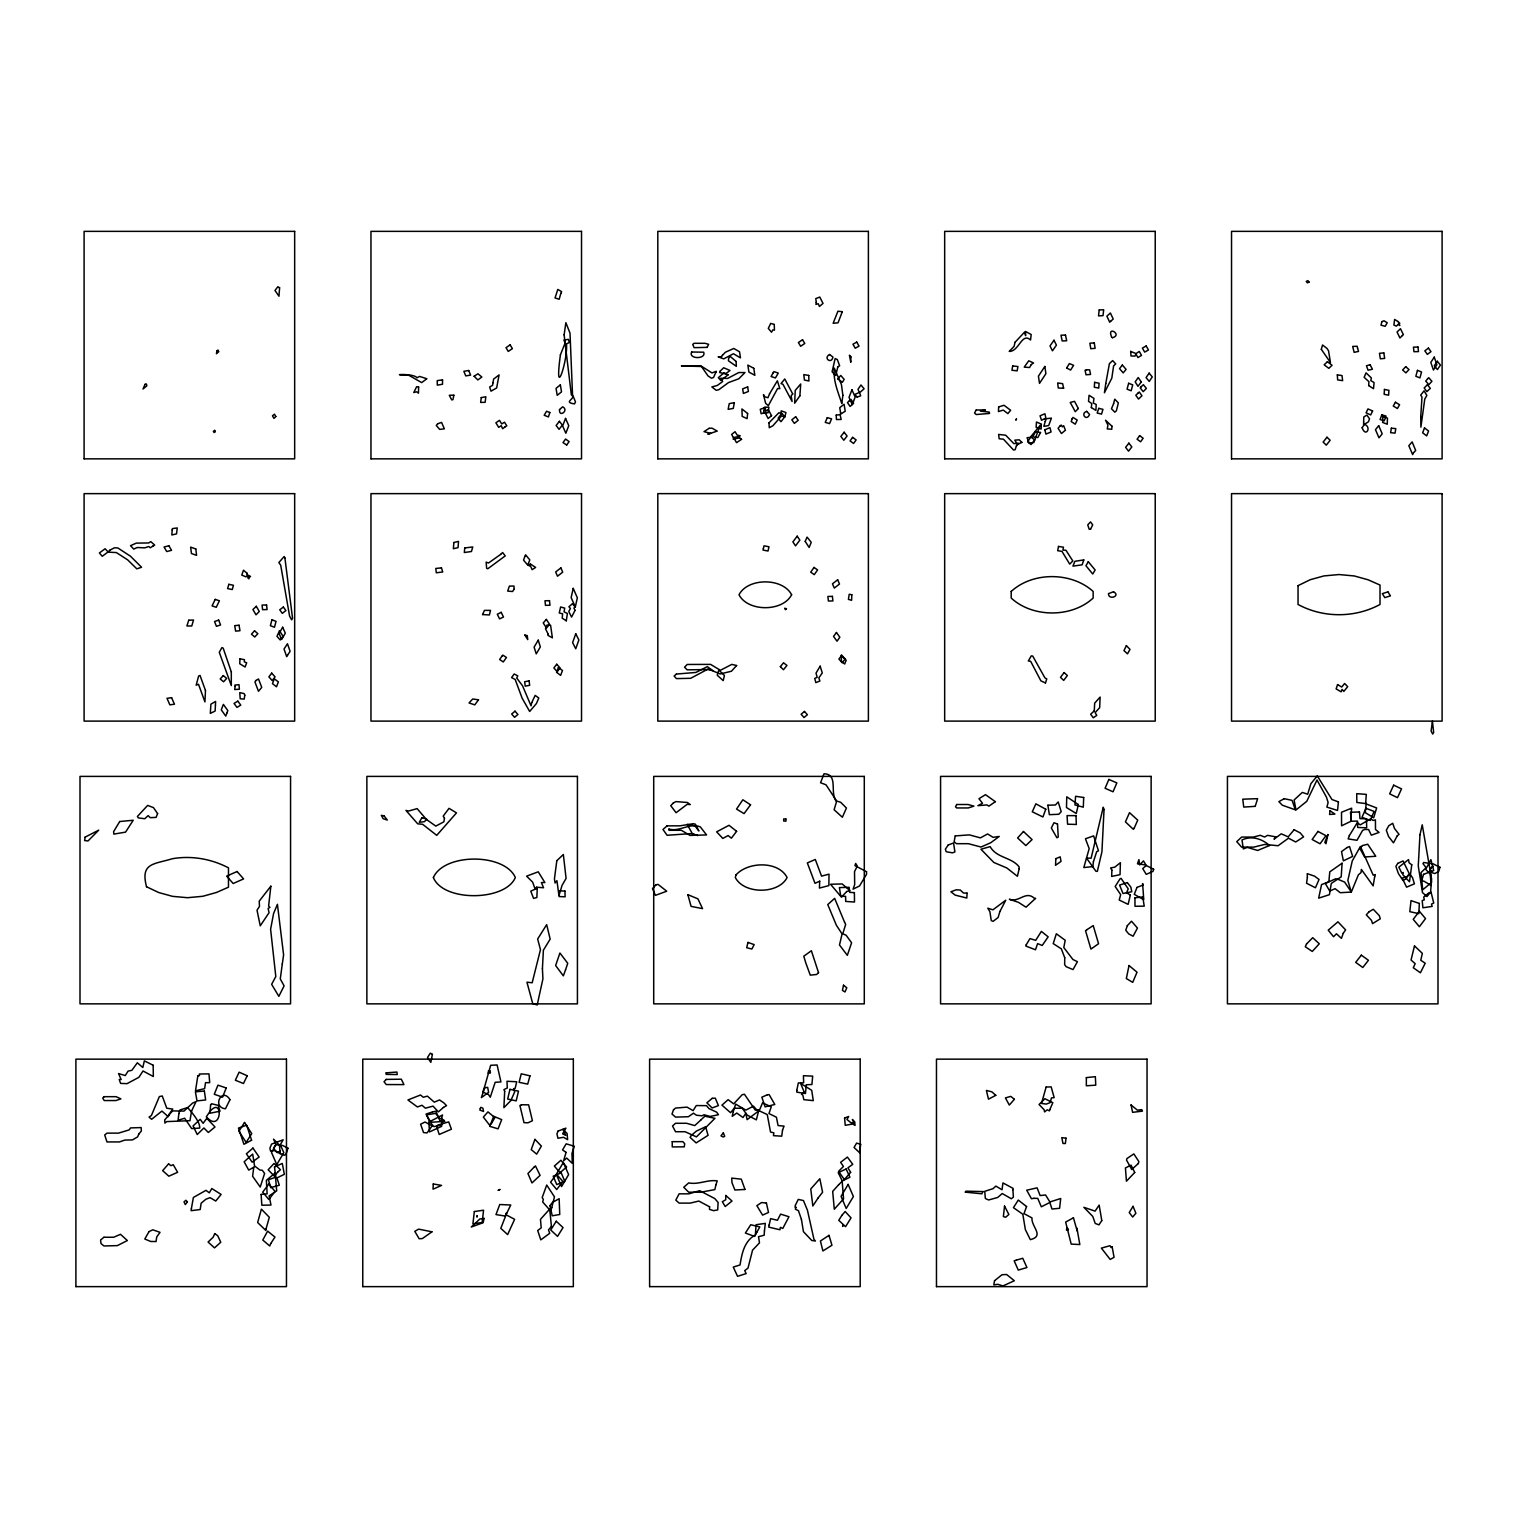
<?xml version="1.0" encoding="UTF-8"?>
<svg xmlns="http://www.w3.org/2000/svg" width="1518" height="1518" viewBox="0 0 1518 1518"><rect width="100%" height="100%" fill="white"/><g stroke="black" fill="none" stroke-linecap="round" stroke-linejoin="round"><path stroke-width="1.5" d="M1368.686 385.553L1368.932 381.663L1364.132 377.318L1366.067 372.859L1371.399 378.02L1370.792 380.62L1374.056 382.574L1373.524 388.703L1368.705 385.591M837.86 378.893L840.744 375.458L844.179 379.367L842.357 382.308L837.841 378.912M1112.523 337.679C1123.073 334.909 1106.261 324.681 1111.745 337.357L1112.542 337.66M998.692 406.9L1004.024 405.268L1010.627 410.277L1007.857 413.598L1003.246 410.088L998.446 411.568L998.654 406.919M294.663 231.362L84.097 231.362L84.097 458.834M581.527 231.362L370.961 231.362L370.961 458.834M868.391 231.362L657.806 231.362L657.806 458.834M1155.236 231.362L944.67 231.362L944.67 458.834M1442.1 231.362L1231.534 231.362L1231.534 458.834M84.097 458.853L294.663 458.853L294.663 231.381M370.961 458.853L581.527 458.853L581.527 231.381M657.806 458.853L868.391 458.853L868.391 231.381M944.67 458.853L1155.236 458.853L1155.236 231.381M1231.534 458.853L1442.1 458.853L1442.1 231.381M286.466 1059.147L75.9 1059.147L75.9 1286.619M573.33 1059.147L362.764 1059.147L362.764 1286.619M860.194 1059.147L649.609 1059.147L649.609 1286.619M1147.039 1059.147L936.473 1059.147L936.473 1286.619M75.9 1286.638L286.466 1286.638L286.466 1059.166M362.764 1286.638L573.33 1286.638L573.33 1059.166M649.609 1286.638L860.194 1286.638L860.194 1059.166M936.473 1286.638L1147.039 1286.638L1147.039 1059.166M146.525 886.759L158.745 892.546L172.483 896.341L187.511 897.707L202.805 896.284L216.543 892.451L228.478 887.176L228.478 867.841C211.344 858.884 191.591 855.412 172.502 858.695C153.622 864.444 140.263 862.774 146.525 886.759M433.389 877.518C443.18 902.09 505.323 901.35 515.342 877.518C504.507 852.945 444.205 852.926 433.389 877.518M799.872 395.837L794.673 403.2L795.242 390.392L800.707 383.978L799.872 395.837M854.387 892.622L854.501 902.034L845.697 901.426L845.602 896.341L840.801 896.322L839.378 887.594L849.131 887.309L849.701 892.375L854.387 892.622M1011.197 591.451L1011.197 598.035C1032.563 617.902 1071.765 617.921 1093.15 598.054L1093.15 591.451C1071.461 571.793 1032.79 571.565 1011.197 591.451M1298.042 585.644L1298.042 604.468C1323.26 618.111 1354.796 618.111 1380.014 604.468L1380.014 585.056L1368.06 579.781L1354.322 575.967L1339.028 574.544L1324.019 575.91L1310.281 579.686L1298.042 585.644M796.798 1090.379L796.798 1092.144L805.489 1093.51L806.267 1084.763L811.921 1084.497L812.68 1076.129L803.42 1075.712L803.648 1082.827L798.335 1082.922L796.798 1090.379M1086.357 1077.609L1086.338 1085.787L1095.749 1085.161L1095.37 1076.679L1086.357 1077.609M1365.726 802.472L1365.726 803.572L1356.826 802.472L1356.731 793.667L1366.276 794.388L1365.726 802.472M1015.03 342.29L1014.081 346.37L1009.223 351.417C1018.939 351.759 1021.899 331.873 1030.551 340.013L1031.177 334.529L1025.504 331.455L1025.618 335.649L1024.669 332.006L1015.03 342.29M1342.083 863.23L1341.21 876.835L1331.305 883.419L1329.426 894.69L1318.649 898.144L1321.552 884.596L1328.838 881.806L1329.787 871.863L1342.083 863.23M1363.657 422.004L1363.619 424.888L1368.477 421.757L1369.521 418.778L1366.902 415.097L1363.771 417.014L1363.657 422.004M1041.158 426.425L1041.12 429.025L1036.13 427.298L1036.471 422.023L1041.367 424.091L1041.158 426.425M1064.744 957.782L1064.649 964.67L1066.11 966.662L1073.017 969.585L1077.419 961.672L1072.941 959.528L1063.795 947.536L1065.2 940.268L1056.338 933.779L1053.226 943.608L1061.348 948.864L1064.744 957.782M866.55 871.711L866.512 874.349L859.53 885.962L853.059 889.15L854.672 884.633L854.52 871.636L857.29 866.095L855.697 863.438L854.938 865.639L866.55 871.711M1420.734 416.634L1420.886 427.165L1424.776 399.044L1426.863 395.42L1424.055 390.866L1420.734 395.078L1421.986 397.185L1420.734 416.634M808.771 375.439L808.904 380.98L804.426 380.05L803.8 374.604L808.771 375.439M1134.971 897.783L1134.971 906.284L1144.23 906.151L1142.75 896.948L1134.971 897.783M691.639 352.005C688.071 359.387 706.61 359.387 703.669 352.195L691.639 352.005M231.305 671.905L231.305 685.567L219.275 652.323L221.913 647.579L223.184 648.148L231.305 671.905M850.896 356.882L850.782 362.271L849.416 355.193L850.896 356.882M1047.875 805.223L1049.355 814.673L1058.805 814.274L1061.215 811.656L1058.198 801.94L1055.408 804.995L1047.875 805.223M1338.421 801.884L1337.529 810.441L1326.884 807.121L1328.117 802.491L1326.466 797.178L1316.998 780.024L1306.751 801.333L1295.974 809.986L1294.114 799.967L1302.311 792.415L1307.681 794.237L1310.869 783.705L1317.263 775.888L1331.969 799.531L1338.421 801.884M215.442 705.13L215.139 711.05L210.319 713.384L210.888 704.181L215.613 701.43L215.442 705.13M560.408 354.851C553.766 403.94 568.282 359.387 566.423 343.827L569.269 342.594L568.434 339.387L563.899 339.994L565.076 343.125L560.408 354.851M1397.319 835.697L1393.467 842.832L1388.534 836.475L1386.313 830.175L1388.818 825.716L1392.727 823.287L1394.53 828.524L1399.065 834.369L1397.319 835.697M725.851 1195.482L725.718 1199.77L722.34 1201.725L725.206 1206.525L732.018 1201.023L725.851 1195.482M774.256 324.454L774.446 330.165L772.852 329.88L771.505 332.214L768.298 328.4L770.689 323.41L774.256 324.454M524.867 635.074L527.752 639.628L527.258 635.625L524.867 635.074M801.428 1219.428L803.439 1231.667L811.769 1240.472L815.394 1241.022L813.952 1239.276L807.424 1210.188L803.458 1200.567L798.259 1199.391L795.166 1205.671L795.185 1207.55L796.21 1207.246L795.356 1209.201L798.468 1210.7L801.428 1219.428M836.209 415.097L836.437 419.537L841.181 419.461L840.08 414.718L836.209 415.097M1091.328 407.583L1095.901 410.391L1096.205 404.509L1093.34 403.01L1093.928 398.399L1089.07 395.268L1088.52 401.283L1091.765 403.598L1091.328 407.583M1382.86 416.349L1382.651 422.421L1387.243 424.224L1387.452 418.133L1382.86 416.349M172.198 529.896L171.857 534.962L176.543 533.862L177.227 527.941L172.445 528.606L172.198 529.896M1004.536 1206.07L1008.863 1214.476L1005.637 1217.284L1003.379 1216.563L1004.536 1206.07M1111.878 870.137L1111.669 876.436L1120.037 874.672L1120.398 862.679L1114.762 867.176L1110.645 867.916L1111.878 870.137M819.701 881.199L819.435 888.087L828.866 885.601L829.018 874.159L821.561 876.133L815.299 859.473L807.348 862.926L814.995 883.324L819.701 881.199M1033.967 1198.328L1037.743 1198.366L1041.329 1206.81L1049.83 1202.465L1052.012 1209.03L1059.602 1208.271L1060.721 1198.499L1049.906 1201.971L1045.56 1194.989L1040.115 1195.558L1037.098 1187.854L1026.699 1190.207L1031.443 1198.727L1033.967 1198.328M433.256 1183.983L433.047 1189.182L441.586 1185.387L433.256 1183.983M482.572 614.562L489.384 614.961L490.523 610.388L484.432 610.388L482.572 614.562M566.29 620.824L562.191 618.168L562.609 613.784L559.269 612.987L560.616 606.991L564.715 608.13L564.051 611.83L567.409 613.5L566.29 620.824M709.589 1206.791L709.494 1209.391L713.574 1210.662L717.71 1209.941L718.109 1202.446L714.769 1198.556L699.684 1190.681L688.906 1193.831L679.115 1193.831L675.814 1200.131L679.115 1203.11L690.235 1203.11L698.83 1201.061L709.589 1206.791M851.826 594.733L851.598 600.312L848.41 599.363L849.226 594.278L851.826 594.733M1083.7 797.5L1083.302 807.178L1074.953 804.938L1075.598 796.286L1083.7 797.5M1111.916 426.16L1111.802 429.252L1107.267 428.93L1107.931 425.059L1105.521 420.22L1111.916 426.16M261.096 1194.419L261.855 1205.216L270.982 1205.064L269.122 1195.861L276.693 1190.871L275.175 1172.997L266.371 1180.321L267.13 1193.888L261.096 1194.419M537.258 888.22L536.86 897.536L533.558 898.371L530.788 891.161L537.258 888.22M549.952 1205.69L552.248 1215.785L559.744 1214.495L559.155 1198.708L552.438 1202.446L549.952 1205.69M1094.269 710.879L1090.645 714.257L1093.283 717.767L1096.755 715.414L1095.142 712.606L1099.658 707.692L1100.133 697.066L1094.668 703.138L1094.269 710.879M1130.36 895.032L1128.121 904.349L1119.221 900.041L1120.682 894.652L1115.18 886.474L1119.999 878.865L1121.081 878.353L1128.235 888.865L1126.527 892.793L1130.36 895.032M1419.33 903.438L1418.837 913.627L1409.805 911.673L1411.019 900.61L1419.33 903.438M768.981 422.82L769.265 427.734L772.947 425.704L781.542 415.913L784.787 417.071L785.944 412.517L781.201 410.847L780.897 413.579L778.981 412.668L768.981 422.82M1104.041 809.53L1101.935 851.769L1097.343 871.37L1095.958 871.294L1086.527 858.125L1091.119 858.182L1103.244 807.234L1104.041 809.53M239.996 658.85L239.73 663.764L245.1 667.009L246.675 662.797L244.322 661.848L244.417 659.666L239.996 658.85M504.678 1091.347L503.9 1107.666L510.769 1100.664L514.678 1091.916L513.539 1088.691L515.19 1088.254L516.708 1081.765L506.974 1081.271L507.297 1087.97L503.919 1089.639L504.678 1091.347M205.48 690.519L204.93 701.904L198.516 684.295L196.164 685.187L198.63 676.06L200.034 675.453L205.48 690.519M844.558 922.185L845.659 924.462L842.794 933.741L846.19 935.316L851.598 942.792L847.329 955.334L839.492 944.993L842.092 933.931L836.38 925.278L827.765 904.576L834.653 898.352L844.558 922.185M1055.864 858.657L1055.522 865.317L1061.025 861.408L1060.19 856.854L1055.864 858.657M1012.904 1189.676L1013.398 1197.076L1011.33 1198.765L1002.222 1193.527L997.724 1197.455L988.616 1199.979L985.334 1198.499L984.746 1191.307L993.019 1188.67L995.865 1186.089L1002.032 1189.77L1002.943 1182.92L1013.094 1188.385L1012.904 1189.676M1419.956 834.786L1418.267 865.962L1422.48 892.584L1426.92 896.55L1430.582 892.223L1431.607 879.036L1422.233 824.824L1419.956 834.786M967.08 893.134L966.795 898.03L955.164 895.127L950.894 891.768L956.264 889.795L960.287 890.041L963.437 893.001L967.08 893.134M1411.759 864.805L1409.501 881.768L1402.803 874.691L1403.163 872.489L1401.873 873.229L1398.837 867.139L1408.552 859.586L1409.046 862.736L1411.759 864.805M764.446 1230.946L764.199 1235.216L758.507 1236.715L759.493 1242.844L752.567 1250.13L748.013 1268.08L744.731 1270.623L746.135 1273.602L737.558 1276.334L733.27 1267.075L740.044 1264.949C741.885 1253.47 744.332 1240.946 755.376 1234.95L756.097 1224.722L765.319 1223.375L764.446 1230.946M840.574 412.668L840.479 414.262L845.222 411.207L844.065 404.243L839.739 407.697L840.574 412.668M841.351 656.345L841.446 661.431L844.691 664.011L846.19 660.254L841.238 655.245L841.351 656.345M1094.611 382.346L1094.307 387.223L1098.766 388.077L1099.07 383.2L1094.611 382.346M1113.605 403.693L1111.461 408.759L1114.819 412.175L1116.375 410.809L1118.368 402.934L1114.743 399.177L1113.605 403.693M1384.454 389.443L1384.15 394.319L1388.609 395.192L1388.913 390.316L1384.454 389.443M747.634 413.503L747.103 418.645L742.188 416.368L741.923 408.968L747.634 413.503M734.332 402.706L733.251 408.418L728.147 409.348L729.228 403.636L734.332 402.706M1357.566 348.191L1358.553 351.417L1354.132 352.347L1352.69 346.446L1357.168 346.256L1357.566 348.191M279.597 287.794L278.97 296.219L274.967 290.45L277.87 286.75L279.597 287.794M672.246 1141.669L672.246 1146.925L684.239 1146.849L684.732 1143.756L682.834 1141.65L672.246 1141.669M453.863 542.514L453.37 548.738L458.038 547.637L458.531 541.395L453.863 542.514M736.078 361.455L736.344 366.312L728.412 360.772L728.64 358.362L730.158 356.369L736.078 361.455M1365.593 808.904L1365.289 812.661L1373.695 817.747L1376.636 807.956L1366.181 803.952L1365.593 808.904M210.641 1104.743L209.92 1113.244L220.015 1111.195L218.137 1105.351L211.628 1103.757L210.641 1104.743M564.127 334.852L571.337 394.851C577.182 398.608 561.964 402.156 574.525 403.883L575.493 401.909L572.533 394.737L570.009 333.182L565.872 322.67L564.127 334.852M284.91 557.96L292.557 618.319L291.665 619.856L289.596 616.118L280.716 565.227L278.857 562.571L284.151 556.499L284.91 557.96M282.291 964.044L280.28 978.92L284.094 985.884L278.838 996.358L271.646 984.328L275.802 976.529L270.602 929.244L273.582 913.513L277.414 904.292L283.6 954.879L282.291 964.044M1093.396 861.769L1092.903 866.588L1083.814 867.556L1089.184 848.619L1085.446 838.79L1093.624 835.887L1098.482 850.801L1096.679 851.712L1093.396 861.769M1031.519 435.818L1027.629 441.89L1031.045 444.565L1034.669 439.954L1031.253 437.279L1027.041 437.696L1029.166 442.952L1033.777 442.592L1040.134 425.344L1031.519 435.818M178.858 1113.586L178.118 1120.246L184.665 1118.235L191.666 1128.595L199.731 1128.083C200.129 1121.84 192.198 1112.903 187.625 1107.571L179.959 1109.981L178.858 1113.586M1327.908 834.577L1325.992 843.704L1324.816 842.433L1327.908 834.577M270.849 886.208L268.61 906.056L269.938 907.347L268.136 908.428L269.047 912.697L260.261 925.828L257.016 910.212L259.483 906.379L259.217 901.161L270.849 886.208M191.382 1208.651L191.135 1210.681L200.186 1209.542L201.135 1203.224L205.822 1199.277L210.053 1197.645L215.746 1201.042L221.116 1194.419L211.818 1188.537L209.294 1192.806L205.993 1190.34L193.393 1197.455L191.382 1208.651M474.337 1211.554L472.914 1223.85L482.136 1222.502L483.559 1210.207L474.337 1211.554M542.419 968.693L542.913 978.92L537.201 1004.954L532.723 1003.569L526.936 982.184L532.173 982.772L540.465 949.68L537.657 939.016L546.67 924.633L550.161 939.111L543.387 950.23L542.419 968.693M1099.203 309.976L1098.52 315.877L1102.998 315.649L1103.681 309.748L1099.203 309.976M197.833 1075.826L195.499 1090.835L204.626 1088.653L205.518 1082.676L209.712 1082.657L208.972 1073.871L199.332 1074.023L199.503 1075.56L197.833 1075.826M1057.515 824.027L1058.236 837.006L1056.889 837.765L1051.329 827.993L1053.985 822.737L1057.515 824.027M1351.513 809.189L1350.754 821.352L1341.57 825.811L1341.514 812.263L1351.665 808.164L1351.513 809.189M1035.504 898.409L1026.035 907.195L1018.407 902.318L1009.356 899.263C1019.242 903.02 1025.732 889.909 1034.707 898.599L1035.504 898.409M481.263 397.602L480.656 402.441L485.134 402.327L485.855 396.767L481.263 397.602M763.82 410.904L763.592 412.744L768.051 412.782L768.886 407.203L764.427 407.203L763.82 410.904M1105.768 383.58L1104.421 392.764L1111.821 378.134L1113.586 365.933L1115.692 363.922L1112.694 360.601L1109.411 363.618L1105.768 383.58M1321.324 349.349L1330.451 362.517L1328.535 350.772L1326.96 348.4L1322.557 345.003L1321.324 349.349M556.821 860.687L554.431 878.884L555.095 883.002L556.916 880.687L558.966 895.62L562.039 885.411L566.081 878.41L563.349 854.501L556.821 860.687M782.529 1130.075L781.732 1136.185L773.44 1135.654L773.857 1132.845L770.537 1132.049L767.254 1114.573L759.209 1110.796L762.548 1102.865L771.258 1106.812L768.962 1113.548L776.419 1117.229L778.07 1125.559L784.047 1126.109L782.529 1130.075M1066.053 1138.177L1065.351 1143.528L1062.98 1143.471L1061.784 1137.646L1066.053 1138.177M842.888 395.344L841.788 403.579C838.069 391.853 833.04 381.075 834.255 368.115L841.408 384.471L842.888 395.344M492.933 382.84L492.61 385.306L489.669 386.976L490.997 391.17L496.652 387.944L499.08 374.927L493.654 379.026L492.933 382.84M1432.423 721.259L1431.113 731.05L1432.707 734.086L1433.675 732.435L1432.423 721.259M266.048 1228.954L265.84 1230.472L257.643 1222.521L261.381 1209.144L269.312 1217.265L266.048 1228.954M1307.396 877.119L1306.562 883.229L1315.442 887.764L1319.047 879.491L1314.569 876.152L1307.207 873.647L1307.396 877.119M1330.072 810.783L1329.559 814.483L1334.91 814.065L1330.072 810.783M149.03 1231.61L144.798 1239.011L150.643 1241.458L156.05 1241.553L156.733 1236.942L160.016 1232.331L152.787 1229.808L149.03 1231.61M279.502 630.767L276.959 636.289L280.223 639.97L283.126 636.459L279.502 630.767M418.626 386.995L418.456 393.162L416.615 391.777L413.788 392.536L416.615 386.748L418.626 386.995M85.141 837.12L84.629 840.555L88.006 840.972L98.727 830.156L85.141 837.12M687.844 894.652L691.088 906.379L702.549 908.618L697.919 898.846L687.844 894.652M244.796 695.168L244.208 699.096L240.186 698.773L239.768 692.644L244.113 693.593L244.796 695.168M1255.215 806.343L1243.754 807.083L1242.749 799.189L1257.625 798.658L1255.215 806.343M235.195 686.269L234.683 689.551L239.389 689.21L238.99 684.656L234.929 685.073L235.195 686.269M1078.368 804.559L1076.262 813.496L1066.49 807.538L1066.756 796.817L1078.368 804.559M489.764 1126.337L498.075 1128.842L501.699 1119.62L493.692 1116.299L489.764 1126.337M444.47 818.126L443.882 821.807L435.799 826.096L426.406 819.454L417.127 808.62L408.551 811.048L405.951 810.403L417.716 823.838L422.592 824.274L436.729 835.355L456.482 812.889L449.024 808.335L443.199 816.153L444.47 818.126M441.643 1117.95L441.643 1126.356L429.518 1131.897L428.816 1122.087L442.554 1114.99L441.643 1117.95M816.267 302.405L815.944 304.416L818.24 303.733L819.435 306.446L823.022 303.41L819.777 297.054L815.773 298.61L816.267 302.405M229.977 1099.677L225.442 1108.785C211.685 1107.343 221.97 1086.584 229.977 1099.677M226.22 1087.97L222.539 1097.153L214.285 1094.269L217.947 1085.161L226.22 1087.97M191.553 1111.081L189.978 1120.701L166.695 1121.593L164.912 1123.073L164.684 1119.942L172.502 1110.91L184.02 1111.081L192.634 1103.074L196.031 1101.613L191.553 1111.081M1045.769 809.246L1042.923 816.969L1032.278 811.788L1035.883 803.819L1045.769 809.246M216.941 350.734L216.448 353.732L218.801 351.702L218.023 350.089L216.941 350.734M560.825 293.41L559.174 299.255L555.038 297.964L557.808 289.445L561.641 291.665L560.825 293.41M1058.52 546.442L1057.667 550.711L1061.974 551.376L1069.716 564.127L1072.828 560.977L1065.902 550.199L1062.961 550.142L1063.473 547.22L1058.52 546.442M1391.361 428.19L1390.602 432.687L1395.042 433.123L1395.801 428.626L1391.361 428.19M488.568 1070.702L488.151 1073.15L490.428 1072.903L490.124 1070.664L488.568 1070.702M1374.663 876.759L1373.126 885.867L1361.361 869.434L1361.02 872.584L1358.401 874.785L1351.324 892.053L1340.261 892.717L1335.081 888.675L1329.73 891.066L1325.29 883.438L1335.745 878.751L1338.705 879.586L1344.587 882.072L1351.21 891.806L1347.851 880.44L1352.253 860.972L1360.413 846.456L1373.202 875.165L1375.346 874.577L1374.663 876.759M253.772 1167.247L252.595 1176.241L260.223 1187.038L264.606 1173.452L262.253 1170.207L259.957 1170.074L254.55 1165.938L252.69 1154.06L244.151 1161.801L248.705 1170.093L253.772 1167.247M994.537 1280.718L993.816 1284.873L997.8 1284.304L1002.981 1285.936L1014.328 1280.737L1006.624 1274.513L1002.032 1274.722L994.537 1280.718M766.4 1203.034L768.506 1212.465L762.586 1215.102L756.856 1205.671L761.562 1202.56L766.4 1203.034M1012.696 365.952L1011.937 370.259L1017.155 370.828L1017.914 366.521L1012.696 365.952M188.763 620.198L186.904 625.966L191.761 625.985L193.545 620.027L188.763 620.198M247.206 1075.75L243.468 1083.51L235.366 1080.228L239.104 1072.163L247.206 1075.75M529.972 1075.845L527.695 1084.137L519.118 1082.315L521.243 1073.795L529.972 1075.845M837.86 366.787L835.716 375.534L832.092 371.815L835.147 358.533L837.291 359.5L839.644 365.781L837.86 366.787M153.166 1065.238L153.337 1076.528L143.034 1070.987L138.878 1077.325L127.057 1083.643L120.605 1083.416L119.22 1079.45L121.155 1079.526L118.556 1073.568L125.254 1075.56L128.081 1071.101L131.857 1070.323L137.341 1062.79L142.825 1067.515L144.343 1060.873L153.166 1065.238M432.383 1054.365L430.827 1062.372L427.564 1057.477L430.296 1053.15L432.383 1054.365M955.239 835.906L954.12 841.731L956.473 843.685L968.37 843.685L981.026 847.044L990.912 842.642L999.242 836.437L993.076 837.329L987.592 833.951L980.4 837.879L969.376 834.881L955.239 835.906M763.383 548.51L763.061 550.085L768.032 551.015L768.981 546.746L764.028 545.854L763.383 548.51M843.515 985.201L842.452 990.419L845.014 991.956L846.778 987.782L843.515 985.201M1129.013 965.543L1126.337 978.541L1132.713 982.374L1137.02 972.203L1129.013 965.543M1414.491 945.904L1411.038 960.021L1415.174 963.645L1413.296 967.744L1420.412 972.791L1425.193 963.247L1420.772 960.23L1422.366 953.38L1414.491 945.904M453.863 395.211L452.914 399.689L451.738 399.879L449.29 395.268L453.863 395.211M769.19 1224.969L768.734 1227.113L779.929 1229.77L780.423 1227.398L782.795 1228.441L788.962 1216.734L780.613 1214.134L777.444 1220.263L770.594 1218.631L769.19 1224.969M1066.812 1228.309L1066.433 1230.054L1067.666 1230.339L1068.368 1229.068L1066.812 1228.309M506.101 1214.798L500.788 1228.328L507.619 1234.589L514.621 1219.315L506.101 1214.798M531.717 702.682L531.034 705.832L522.571 685.832L516.727 678.053L517.771 675.871L514.185 673.973L511.585 677.597L515.171 679.457L522.135 698.185L529.668 711.468L536.404 703.555L538.795 697.995L535.152 695.415L531.717 702.682M733.213 1111.783L732.226 1116.318L736.799 1113.036L742.985 1117.514L745.812 1113.282L747.122 1119.677L758.032 1111.423L753.459 1106.167L745.888 1110.113L735.661 1104.136L733.213 1111.783M484.09 1218.423L483.141 1222.711L471.263 1227.037L479.84 1218.992L484.09 1218.423M715.908 1184.818L714.864 1189.6L700.766 1192.218L688.717 1192.218L683.745 1187.266L688.717 1182.901C698.527 1184.951 707.635 1179.334 717.236 1180.909L715.908 1184.818M484.527 1087.078L482.819 1092.049L488.398 1094.44L490.276 1097.191L495.172 1082.296L500.94 1081.917L497.107 1064.972L490.675 1065.294L484.527 1087.078M573.216 588.377L571.148 597.599L575.303 606.991L577.352 597.788L573.216 588.377M792.7 393.959L791.125 395.762L792.111 401.473L782.984 384.339L781.068 383.561L784.768 378.969L792.719 393.94M1019.185 868.676L1017.421 876.284L1006.813 867.973L993.816 862.452L980.951 849.245L990.134 846.627C996.643 858.144 1011.216 857.006 1019.033 866.721L1019.185 868.676M1130.663 351.398L1131.005 355.971L1134.971 356.104L1135.938 354.13L1137.95 357.546L1141.517 355.402L1139.297 351.474L1136.014 353.58L1130.663 351.398M509.972 1089.336L507.676 1099.051L516.177 1100.873L518.492 1091.157L509.972 1089.336M478.493 699.817L474.792 704.864L469.043 702.967L472.724 698.982L478.493 699.817M717.862 672.702L717.255 675.244L723.194 680.633L724.428 675.472L718.906 670.178L717.862 672.702M442.535 379.861L442.516 384.244L437.298 385.155L437.222 380.638L442.535 379.861M842.3 311.664L838.069 322.784L833.135 323.296L837.917 311.247L842.3 311.664M791.618 594.752C782.795 611.982 747.862 611.982 739 594.752C747.957 577.599 782.681 577.58 791.618 594.752M747.995 942.412L746.666 947.725L751.846 949.035L754.161 944.632L747.995 942.412M1026.206 944.822L1025.902 946.075L1035.485 949.775L1037.61 943.627L1042.202 945.467L1048.16 936.834L1041.367 931.407L1035.693 940.344L1029.963 938.598L1026.206 944.822M1381.854 321.702L1381 325.137L1385.175 326.313L1387.243 322.784L1383.961 320.753L1381.854 321.702M1098.766 408.361L1097.153 413.01L1101.518 414.11L1102.96 409.348L1098.766 408.361M735.964 874.956L735.319 877.518C743.915 894.387 778.563 894.444 787.102 877.518C778.317 860.668 747.9 861.541 735.964 874.956M758.924 1109.753L756.344 1119.848L747.198 1115.085L742.245 1108.235L734.162 1108.273L730.556 1112.694L721.942 1105.142L728.109 1099.677L733.706 1103.871L742.188 1094.706L744.446 1094.269L755.281 1110.132L758.924 1109.753M836.551 801.561L834.122 809.739L842.357 817.253L846.437 808.031L840.668 802.282L836.646 800.992L826.02 784.806L820.555 782.738L824.027 773.763C838.866 774.199 829.264 793.193 836.551 801.561M506.576 1212.825L506.177 1214.324L510.769 1205.007L499.745 1204.514L495.988 1214.59L505.247 1216.07L506.576 1212.825M271.95 619.761L270.375 625.663L274.473 627.257L276.048 621.355L271.95 619.761M514.052 589.326L512.534 591.527L507.676 591.09L509.403 586.1L513.995 586.062L514.052 589.326M1128.652 383.276L1127.058 389.177L1131.157 390.771L1132.751 384.87L1128.652 383.276M1083.795 559.914L1082.125 564.829L1072.922 566.138L1074.915 561.299L1083.795 559.914M1417.451 370.373L1415.858 376.293L1419.956 377.887L1421.55 371.986L1417.451 370.373M1372.595 410.998L1370.697 414.926L1366.067 412.82L1367.965 408.911L1372.595 410.998M739.797 435.704L739.19 437.886L733.555 439.252L734.902 438.911L733.099 438.968L734.105 439.025L731.657 434.414L735.073 431.7L737.122 435.04L739.797 435.704M551.774 1207.531L550.768 1211.155L542.666 1201.933L543.368 1199.448L542.173 1197.607L546.708 1185.046L554.468 1196.848L551.774 1207.531M1046.13 1087.04L1041.519 1103.453L1046.282 1104.079L1050.133 1102.618L1051.5 1097.912L1054.175 1097.628L1051.158 1086.888L1046.13 1087.04M1045.466 682.967L1040.874 680.842L1030.646 661.298L1028.312 660.994L1031.253 655.89L1032.695 656.023L1044.915 677.882L1046.756 678.907L1045.466 682.967M228.838 584.316L227.605 588.586L232.235 589.553L233.449 585.284L228.838 584.316M480.333 1108.425L479.859 1110.075L483.559 1111.48L482.914 1108.216L480.808 1107.324L480.333 1108.425M566.062 1152.371L563.614 1160.739L566.707 1158.082L572.305 1163.395L571.963 1153.528L574.297 1146.223L566.176 1143.832L562.552 1149.904L566.062 1152.371M500.598 554.431L488.492 563.026L486.158 562.096L486.633 568.282L487.79 568.757L505.228 555.911L502.629 552.514L500.598 554.431M707.103 347.375L694.106 347.66L692.739 344.396L694.106 343.296L705.092 343.296L708.64 344.32L707.103 347.375M999.888 911.521L998.123 917.479L993.095 921.369L991.254 920.61L989.907 911.73L987.801 908.2L992.924 909.813L1005.751 900.231L999.888 911.521M721.486 379.5L722.663 381.549L717.293 385.458L711.866 386.938L716.23 390.316L718.773 389.728L728.545 382.555L738.868 378.741L744.959 372.536L738.754 372.555L727.653 378.437L720.595 378.267L721.486 379.5M1049.868 1109.468L1049.45 1110.872L1047.192 1109.81L1044.574 1111.916L1044.137 1109.734L1039.071 1104.516L1044.858 1098.709L1052.828 1102.694L1049.868 1109.468M565.531 969.869L563.349 975.865L555.645 965.524L559.914 953L567.751 963.323L565.531 969.869M287.946 1148.158L285.972 1154.306L284.208 1155.274L274.435 1150.549L270.583 1151.194L269.919 1148.177L271.589 1144.079L283.145 1139.809L280.299 1144.743L283.828 1152.655L276.788 1164.61L271.513 1152.485L276.029 1144.61L273.525 1139.164L279.445 1145.065L280.204 1153.946L278.857 1152.048L280.469 1150.701L277.775 1152.712L276.599 1152.124L273.582 1148.158L275.726 1144.553L282.803 1145.54L287.946 1148.158M860.649 1144.287L859.662 1152.769L854.046 1147.456L856.626 1143.111L860.649 1144.287M1153.661 869.264L1152.959 871.389L1146.242 874.368L1142.731 868.581L1146.223 865.488L1143.471 860.896L1139.676 864.918L1138.917 859.605L1137.475 863.818L1145.046 864.88L1153.661 869.264M1439.994 867.328L1438.666 871.465L1434.814 873.552L1432.328 872.774L1429.994 868.922L1433.22 866.228L1429.842 868.751L1431.512 882.47L1422.708 889.795L1421 872.641L1426.066 867.689L1422.992 863.647L1423.656 862.509L1433.125 863.837L1439.994 867.328M247.168 573.33L246.789 574.468L250.565 576.461L248.136 578.016L248.895 578.813L247.358 575.569L245.973 576.84L241.76 575.094L243.468 570.218L247.168 573.33M530.37 563.975L535.626 567.428L532.135 569.667L530.048 565.094L528.017 564.335L529.251 566.005L530.37 563.975M1016.396 445.875L1015.144 449.726L1013.531 450.03L1003.493 439.214L999.167 438.759L998.616 434.414L1005.732 435.23L1013.796 443.598L1018.749 443.275L1016.396 445.875M1397.888 321.493L1399.786 323.239L1398.439 324.093L1399.805 325.554L1398.951 323.77L1396.389 326.123L1393.904 325.099L1394.625 319.406L1397.888 321.493M1134.307 827.898L1133.377 829.359L1125.426 821.864L1129.525 812.661L1137.741 820.156L1134.307 827.898M1337.586 684.599L1336.125 688.906L1341.134 691.829L1342.064 689.381L1343.828 691.411L1347.699 686.667L1344.606 683.498L1341.703 687.047L1337.586 684.599M1072.106 418.816L1071.196 421.549L1075.256 424.186L1077.192 420.069L1072.998 417.431L1072.106 418.816M1362.158 427.772C1365.783 438.057 1372.044 426.975 1364.416 424.281L1362.158 427.772M548.264 634.353L547.922 635.34L552.381 637.826L550.598 625.321L547.068 625.036L545.493 628.699L548.264 634.353M549.839 412.517L548.415 416.938L544.184 415.249L546.556 411.245L549.839 412.517M484.735 1087.742L481.358 1097.609L488.606 1092.372L487.676 1087.4L484.735 1087.742M715.794 372.403L713.536 377.47L711.506 378.229L707.995 375.895L701.487 366.502L681.43 365.914L700.785 365.8L711.999 372.935L716.23 371.303L715.794 372.403M673.499 1109.829L672 1114.079L675.567 1117.115L688.356 1116.736L693.498 1113.168L696.345 1115.218L702.094 1115.806L703.954 1114.743L710.177 1116.432L718.45 1114.724L716.686 1112.182L708.944 1108.576L706.477 1105.654L696.288 1105.559L693.119 1110.645L687.047 1107.134L675.567 1108.064L673.499 1109.829M1127.324 925.676L1125.749 930.211L1128.69 933.893L1133.092 936.226L1137.456 928.048L1131.498 921.217L1127.324 925.676M575.758 633.803L572.609 642.607L575.739 648.774L578.87 639.97L575.758 633.803M1343.259 933.247L1341.438 938.371L1336.466 933.798L1333.525 936.72L1328.231 930.173L1337.927 921.824L1345.631 929.908L1343.259 933.247M524.849 556.48L523.539 560.142L527.809 565.189L529.801 559.857L525.57 554.81L524.849 556.48M805.223 541.376L809.132 547.486L811.238 542.306L807.064 537.106L805.223 541.376M1045.257 421.397L1043.834 426.368L1048.672 425.552L1051.424 418.114L1046.263 418.721L1045.257 421.397M1026.566 1206.544L1024.005 1213.622L1031.974 1217.91C1031.158 1226.829 1044.953 1235.956 1030.324 1239.656L1025.352 1229.561L1022.828 1214.267L1013.436 1207.664L1018.274 1200.074L1026.566 1206.544M534.943 1139.373L531.224 1149.6L536.67 1154.135L541.376 1146.09L534.943 1139.373M1349.331 835.621L1348.155 838.885L1356.978 840.308L1362.614 830.365L1364.872 829.416L1368.61 829.568L1371.304 835.185L1379.084 832.433L1375.498 829.511L1375.422 819.872L1372.993 820.46L1370.792 818.714L1360.223 824.881L1357.301 822.68L1349.331 835.621M226.865 713.081L225.765 716.098L221.267 709.855L223.374 704.39L227.833 710.614L226.865 713.081M1381.816 414.831L1380.09 419.537L1384.283 420.79L1386.01 416.084L1381.816 414.831M426.767 378.817L421.662 382.593L408.38 375.041C385.344 375.079 413.503 372.688 416.957 377.773L419.632 376.426L426.596 378.684M274.322 678.812L272.481 683.669L276.504 686.781L278.363 681.905L274.322 678.812M558.434 667.427L556.575 672.284L560.616 675.396L562.476 670.52L558.434 667.427M1424.51 427.924L1422.651 432.801L1426.692 435.894L1428.552 431.017L1424.51 427.924M565.55 418.399L562.628 425.932L565.834 433.237L568.757 425.704L565.55 418.399M851.959 389.784L849.017 397.337L852.243 404.642L855.165 397.09L851.959 389.784M1365.953 808.316L1362.007 817.272L1370.223 820.498L1374.094 811.409L1365.953 808.316M157.606 813.61L156.088 817.386L150.225 817.671L148.176 815.602L144.76 818.733L138.328 817.917L137.398 816.475L147.644 805.413L153.47 807.614L157.606 813.61M169.2 1114.231L168.232 1116.66L161.933 1111.081L151.648 1119.278L149.049 1117.115L151.383 1115.559L159.371 1096.584L162.255 1095.977L166.752 1108.216L172.786 1109.089L169.2 1114.231M769.569 393.788L767.975 397.716L764.844 396.843L763.459 394.623L765.641 403.371L768.336 405.629L777.596 388.532L779.835 388.665L777.368 380.809L769.569 393.788M558.093 1131.043L556.935 1133.813L557.922 1138.234L563.576 1137.305L567.618 1139.676L567.087 1133.453L562.95 1129.335L565.721 1135.35L562.628 1133.813L565.91 1128.159L558.093 1131.043M844.577 1118.007L845.26 1125.293L852.718 1124.041L855.032 1125.407L854.729 1121.859L852.357 1119.506L853.951 1122.94L850.839 1122.675L846.968 1119.449L848.676 1116.489L844.577 1118.007M1137.001 887.404L1134.269 894.33L1143.756 899.738L1142.618 883.571L1142.997 885.051L1137.001 887.404M1131.062 1104.952L1132.618 1112.333L1142.447 1111.138L1141.783 1109.677L1137.343 1110.132L1131.062 1104.952M1423.486 874.368L1421.626 881.37L1423.675 881.028L1431.17 885.468L1430.184 873.894L1425.668 869.397L1430.886 859.643L1433.713 870.535L1423.486 874.368M1108.88 779.436L1105.085 788.259L1113.036 791.789L1116.85 782.909L1108.88 779.436M1393.657 785.167L1389.653 793.876L1397.509 797.652L1401.531 788.867L1393.657 785.167M1090.55 529.232L1089.165 529.213L1087.742 524.886L1090.512 521.926L1092.694 524.83L1090.55 529.232M270.754 1243.527L269.73 1245.974L262.785 1240.035L267.623 1231.117L274.967 1237.056L270.754 1243.527M720.291 370.999L719.646 372.517L725.433 373.883L730.006 370.487L723.688 367.754L720.291 370.999M464.755 547.941L464.318 552.514L471.453 551.508L472.762 546.954L464.755 547.941M443.104 1121.1L441.396 1125.066L433.939 1126.641L429.822 1121.935L426.52 1114.876L435.59 1113.358L439.252 1118.026L443.958 1120.094L443.104 1121.1M145.064 384.32L143.015 389.006L146.867 385.8L146.316 383.94L145.064 384.32M827.31 417.621L825.242 422.365L829.53 423.617L831.598 418.873L827.31 417.621M741.543 439.328L736.553 442.668L733.555 437.507L738.146 436.653L741.543 439.328M1306.524 943.987L1305.29 946.758L1312.273 951.444L1319.275 943.779L1312.709 937.688L1306.524 943.987M214.759 1233.622L213.165 1237.208L208.08 1242.047L214.512 1247.872L220.774 1242.255L217.795 1235.842L214.759 1233.622M138.916 1133.908L137.55 1136.944L132.464 1139.923L124.837 1140.075L119.486 1141.934L106.981 1141.934L104.704 1135.009L106.981 1133.13L118.499 1133.13L129.144 1129.904L130.567 1127.912L141.136 1127.57L141.383 1130.967L138.916 1133.908M1088.292 561.698L1085.958 565.74L1092.732 574.013L1095.142 570.009L1088.292 561.698M1413.524 452.706L1412.651 454.603L1408.837 445.742L1412.138 441.89L1415.687 450.504L1413.524 452.706M857.101 397.071L860.668 395.837L859.605 392.688L864.103 388.836L860.991 384.984L857.974 389.348L859.34 392.46L854.881 394.433L857.101 397.071M215.214 599.382L212.084 605.891L216.258 607.295L219.389 600.786L215.214 599.382M168.574 1163.87L162.654 1170.644L168.84 1176.203L177.625 1172.294L173.223 1164.685L170.965 1165.691L168.574 1163.87M750.556 804.806L744.067 813.61L736.534 809.094L742.852 799.777L750.556 804.806M1126.394 645.643L1123.965 650.596L1127.495 653.841L1129.999 649.4L1126.394 645.643M119.713 821.523L113.603 831.674L113.831 834.103L125.558 832.13L133.223 820.251L119.713 821.523M983 1191.573L981.88 1193.793L965.163 1192.142L965.941 1191.175L983 1191.573M829.568 354.51C822.851 358.02 831.541 364.624 832.946 357.053L829.568 354.51M1016.434 419.006L1015.959 419.936L1016.434 419.006M756.837 1232.199L754.693 1236.43L745.376 1233.052L750.765 1224.741L759.816 1226.924L756.837 1232.199M575.056 610.35L571.565 617.086L568.795 611.545L570.407 608.452L568.927 606.764L572.381 603.728L575.151 606.934L573.899 608.092L575.056 610.35M1040.513 432.497L1037.857 437.545L1032.771 436.88L1035.523 431.738L1040.513 432.497M499.839 1189.505L498.284 1190.321L499.839 1189.505M282.652 627.257L279.084 633.556L281.684 639.457L285.308 633.139L282.652 627.257M956.738 804.502L955.505 806.836L956.738 807.956L968.237 807.956L973.892 806.134L968.067 804.502L956.738 804.502M976.207 409.993L974.556 413.029L976.207 414.528L989.546 413.446L989.243 412.08L980.362 411.131L985.429 409.993L976.207 409.993M494.811 1117.609L491.32 1123.813L489.251 1124.724L483.369 1117.115L487.942 1111.878L494.811 1117.609M774.578 1108.311L774.578 1108.311M773.136 372.878L771.087 376.502L775.413 377.963L778.26 373.105L773.933 371.606L773.136 372.878M1066.623 368.001L1070.607 370.05L1073.605 365.326L1069.393 363.58L1066.623 368.001M1395.421 402.251L1393.258 406.027L1397.414 408.513L1399.577 404.737L1395.421 402.251M1031.272 364.567L1029.565 367.508L1024.214 367.128L1028.768 360.791L1033.568 362.973L1031.272 364.567M287.547 655.15L286.693 656.63L284.018 649.04L287.471 643.765L290.109 651.355L287.547 655.15M421.947 817.69L419.272 822.301L424.509 821.655L426.71 819.113L421.947 817.69M563.349 1162.446L556.29 1174.42L561.565 1186.564L568.624 1174.59L563.349 1162.446M848.126 1184.401L841.086 1196.355L846.209 1208.48L853.401 1196.526L848.126 1184.401M538.245 640.16L534.108 647.104L536.234 653.897L540.351 646.934L538.245 640.16M820.156 666.174L816.02 673.119L817.177 677.332L814.73 678.394L815.83 682.626L819.891 680.994L818.828 677.92L822.282 672.948L820.156 666.174M1141.27 381.929L1137.988 386.331L1135.179 381.891L1138.196 377.546L1141.27 381.929M1133.054 1206.336L1129.221 1212.559L1132.675 1217.038L1135.881 1213.243L1133.054 1206.336M556.233 1221.231L550.749 1230.016L557.542 1236.373L563.026 1227.588L556.233 1221.231M841.921 1215.311L838.771 1220.32L845.564 1226.677L851.048 1217.891L845.146 1211.497L841.921 1215.311M1397.755 863.381L1395.896 866.342L1398.42 873.59L1402.974 880.364L1405.459 879.207L1409.273 873.742L1403.068 860.972L1397.755 863.381M244.531 1122.466L238.914 1131.233L246.144 1142.428L251.741 1133.642L244.531 1122.466M722.397 355.364L721.486 356.768L718.128 356.863L723.763 358.874L733.441 353.751L740.442 357.85L739.551 351.815L733.782 348.457L725.395 352.233L722.397 355.364M1101.783 1220.567L1098.975 1224.874L1095.218 1223.432L1092.751 1216.411L1083.871 1207.303L1095.085 1211.136L1099.165 1205.121L1101.783 1220.567M432.08 1125.92L427.07 1132.921L423.522 1132.561L420.619 1124.193L425.059 1122.011L432.08 1125.92M1044.839 366.464L1038.426 376.16L1039.507 383.371L1045.902 373.675L1044.839 366.464M818.259 1197.74L812.832 1205.994L810.764 1188.955L819.834 1178.746L822.585 1192.256L818.259 1197.74M1434.263 357.147L1430.81 362.404L1433.428 369.994L1436.901 364.737L1434.263 357.147M256.295 606.289L252.937 609.534L256.011 614.79L259.274 611.507L256.295 606.289M546.366 619.401L543.235 622.968L546.499 627.997L549.554 624.372L546.366 619.401M836.456 632.513L833.534 636.421L836.987 641.184L839.852 637.256L836.456 632.513M209.845 1111.612L206.315 1116.812C222.045 1134.534 223.601 1095.066 209.845 1111.612M948.219 844.995L945.372 849.207L946.207 851.731L952.469 852.831L954.898 851.921L953.57 842.983L948.219 844.995M1149.145 373.124L1146.09 377.603L1149.221 381.416L1152.276 376.938L1149.145 373.124M1437.318 361.265L1434.263 365.743L1437.394 369.557L1440.43 365.079L1437.318 361.265M501.813 656.364L499.65 659.514L503.255 661.962L506.481 657.503L502.837 655.112L501.813 656.364M780.347 666.63L783.459 669.742L786.95 665.453L783.535 662.778L780.347 666.63M736.609 831.314L731.372 838.183L728.166 835.564L722.815 838.429L716.648 831.845L729.019 825.299L736.609 831.314M736.609 665.529L731.448 671.241L720.215 673.954L709.437 669.514L687.18 669.836L684.561 667.218L687.18 664.467L710.614 664.391L720.405 670.292L731.809 664.391L736.609 665.529M251.59 1140.208L243.943 1144.287L238.478 1128.083L246.656 1125.142L251.59 1140.208M1053.985 340.241L1050.001 345.933L1052.448 350.829L1056.433 345.155L1053.985 340.241M814.028 567.428L810.707 572.153L814.255 574.658L817.576 569.933L814.028 567.428M691.506 1135.274L690.045 1137.343L696.155 1142.921L708.071 1135.331L705.604 1126.754L696.401 1131.081L691.506 1135.274M566.669 445.002L563.026 442.611L565.588 439.044L569.098 441.605L566.669 445.002M187.34 1201.82L185.329 1204.628L184.02 1201.876L185.86 1200.283L187.34 1201.82M701.126 1119.734L694.732 1125.597L686.61 1123.282L675.529 1123.282L672.531 1125.976L675.529 1131.745L685.111 1131.726L696.458 1136.887L714.959 1118.311L704.845 1116.223L701.126 1119.734M1064.099 672.569L1060.494 677.37L1063.701 680.387L1067.344 675.529L1064.099 672.569M852.604 437.355L850.061 440.903L853.571 443.465L856.133 439.916L852.604 437.355M1139.62 435.647L1137.077 439.214L1140.606 441.776L1143.149 438.228L1139.62 435.647M1317.985 831.409L1312.14 839.492L1320.072 843.78L1325.916 835.697L1317.985 831.409M781.884 413.37L778.146 418.095L780.935 421.719L784.825 416.767L781.884 413.37M206.827 1118.311L203.127 1123.32L200.186 1119.316L193.071 1125.958L197.226 1134.515L203.924 1127.988L208.327 1132.466L215.006 1126.982L206.827 1118.311M1078.33 408.513L1075.275 411.682L1070.228 402.46L1074.535 401.359L1078.33 408.513M797.197 536.177L792.889 541.907L795.546 545.854L799.853 540.123L797.197 536.177M268.838 1184.04L262.69 1192.161L268.876 1199.505L275.024 1191.402L268.838 1184.04M556.518 1174.306L550.56 1182.18L556.726 1189.543L562.893 1181.421L556.518 1174.306M1419.368 911.255L1413.22 919.358L1419.387 926.72L1425.535 918.599L1419.368 911.255M271.703 673.138L268.876 676.876L272.215 680.595L275.062 676.857L271.703 673.138M556.726 664.239L553.88 667.977L557.239 671.696L560.066 667.958L556.726 664.239M841.75 655.34L838.904 659.059L842.243 662.778L845.09 659.04L841.75 655.34M256.03 680.462L254.929 681.924L258.458 691.278L261.76 687.426L258.496 678.963L256.03 680.462M559.402 421.302L556.119 425.514L559.079 429.328L562.343 425.097L559.402 421.302M844.141 432.232L840.858 436.444L843.818 440.239L847.082 436.027L844.141 432.232M1128.88 443.142L1125.616 447.355L1128.557 451.15L1131.821 446.937L1128.88 443.142M723.346 1132.826L720.974 1135.862L723.194 1137.02L724.712 1136.318L723.346 1132.826M1326.979 437.222L1323.146 442.099L1326.315 445.135L1330.148 440.258L1326.979 437.222M1361.342 955.164L1355.688 962.355L1362.803 967.497L1368.439 960.287L1361.342 955.164M1122.333 365.041L1119.525 368.608L1123.187 372.878L1126.09 369.405L1122.333 365.041M850.649 1172.313L844.369 1179.543L838.524 1171.365L843.458 1166.469L840.611 1162.333L847.386 1157.077L852.755 1164.306L847.917 1167.816L850.649 1172.313M1138.367 1163.49L1131.745 1169.505L1126.546 1160.15L1126.887 1158.595L1133.832 1153.908L1138.88 1161.612L1138.367 1163.49M1059.83 426.178L1058.103 428.342L1061.461 433.503L1065.427 430.239L1063.644 425.685L1062.315 426.881L1061.196 425.04L1059.83 426.178M1086.698 411.34C1079.981 413.503 1086.679 421.833 1089.563 414.471L1086.698 411.34M437.734 423.712L436.292 425.495L439.708 429.404L444.357 428.816L441.586 422.421L437.734 423.712M1378.686 425.685L1375.46 429.67L1378.989 437.829L1382.215 433.825L1378.686 425.685M1141.043 386.9L1140.208 387.925L1143.206 391.644L1146.375 388.418L1143.358 384.68L1141.043 386.9M1427.698 378.703L1425.725 381.094L1428.855 384.661L1431.91 381.303L1428.742 377.697L1427.698 378.703M1113.51 591.754L1108.463 593.652C1108.406 600.616 1121.157 595.967 1113.567 591.773M1294.133 829.758L1288.194 836.854L1281.249 833.818L1274.038 839.15L1276.107 836.93L1267.587 835.336L1264.57 837.044L1260.263 835.298L1253.413 837.063L1241.61 837.082L1236.753 841.655L1241.61 847.12L1253.811 847.12L1264.741 844.425L1278.08 845.735L1288.497 838.183L1295.708 841.997L1303.564 836.873L1300.224 832.908L1294.133 829.758M277.832 1171.953L274.322 1176.089L268.155 1169.809L274.037 1163.471L280.432 1169.733L277.832 1171.953M560.958 1171.896L560.123 1172.864L554.355 1166.071L560.92 1160.264L566.612 1167.019L560.958 1171.896M1023.474 831.503L1017.61 837.955L1025.845 845.583L1032.069 839.587L1023.474 831.503M431.947 1231.819L422.383 1238.574L419.139 1238.745L414.793 1231.326L418.664 1229.125L431.947 1231.819M1014.385 1099.298L1009.318 1105.047L1005.409 1097.912L1010.779 1096.375L1014.385 1099.298M728.033 374.889L720.822 380.468L718.337 377.697L724.01 372.783L728.033 374.889M551.413 1226.544L548.472 1229.865L549.725 1233.28L540.806 1239.864L537.695 1230.529L541.205 1227.872L540.465 1219.352L549.725 1209.03L551.413 1226.544M1368.97 911.844L1366.295 914.861L1371.551 920.439L1372.519 923.646L1380.26 918.845L1379.35 915.696L1373.278 909.282L1368.97 911.844M536.556 887.214L535.038 888.903L532.647 882.167L526.613 876.152L538.245 871.806L544.905 882.603L541.357 882.527L543.577 887.764L536.556 887.214M838.619 1184.761L832.68 1191.383L834.293 1209.22L843.553 1198.878L842.186 1181.251L838.619 1184.761M254.55 630.824L251.457 634.144L254.758 637.01L257.851 633.689L254.55 630.824M223.298 675.586L220.186 678.944L223.563 681.772L226.675 678.413L223.298 675.586M1405.706 366.673L1402.613 369.994L1405.915 372.878L1409.008 369.557L1405.706 366.673M386.236 1079.393L384.035 1081.746L386.236 1084.554L403.94 1084.611L401.34 1079.203L386.236 1079.393M846.721 891.521L841.446 897.157L830.536 884.254L842.148 883.95L849.852 890.516L846.721 891.521M673.423 802.889L670.747 805.697L676.098 812.718L687.161 804.331L690.311 804.578L687.369 802.491L676.003 801.599L673.423 802.889M995.334 801.675L988.882 806.153L986.928 804.919L977.896 805.66L982.507 803.25L978.958 798.696L985.505 794.673L995.334 801.675M656.137 884.728L652.512 888.542L655.415 895.354L666.744 891.218L658.072 884.406L656.137 884.728M1134.724 1172.484L1126.432 1181.194L1125.426 1167.949L1131.062 1165.141L1134.724 1172.484M534.336 1166.868L527.941 1173.547L531.983 1182.939L540.085 1175.368L535.456 1165.919L534.336 1166.868M474.109 376.217L477.847 379.936L481.851 377.014L477.942 373.808L474.109 376.217M668.964 829.075L668.964 830.289L681.373 830.289L690.007 835.412L706.572 834.938L700.329 826.893C689.438 822.471 680.083 832.054 668.964 829.075M818.525 972.621L816.665 974.48L810.27 975.144L805.83 963.038L803.781 956.207L811.371 950.742L818.525 972.621M1110.607 321.323L1109.715 322.233L1106.888 316.18L1110.398 313.012L1113.206 319.027L1110.607 321.323M1402.385 335.535L1399.938 337.983L1397.053 332.025L1400.488 328.723L1403.372 334.662L1402.385 335.535M275.821 416.482L273.942 418.38L272.481 415.837L274.473 414.205L275.821 416.482M559.497 409.594C558.814 418.114 569.459 410.277 562.666 406.805L559.497 409.594M848.809 401.321L847.48 402.612L850.099 406.444L853.609 403.219L850.972 399.405L848.809 401.321M1138.102 393.029L1135.825 395.268L1138.5 399.044L1141.953 395.781L1139.278 392.005L1138.102 393.029M1427.394 384.756L1424.169 387.944L1426.882 391.663L1430.317 388.323L1427.394 384.756M804.104 1091.822L801.504 1094.383L802.756 1094.82L803.838 1099.658L813.287 1100.645L811.713 1090.322L800.593 1083.397L804.104 1091.822M1327.396 361.739L1324.151 364.832L1328.838 368.343L1332.083 365.25L1327.396 361.739M104.211 1096.679L102.712 1098.064L104.211 1100.55L115.88 1100.55L120.909 1098.88L116.089 1096.679L104.211 1096.679M252.956 1148.082L246.39 1153.813L252.14 1162.162L259.123 1157.039L252.956 1148.082M1409.767 874.083L1406.844 876.759L1402.196 878.049L1406.579 887.157L1414.415 883.818L1412.461 877.518L1409.767 874.083M1044.839 429.784L1045.94 434.11L1051.082 431.947L1049.944 427.678L1044.839 429.784M386.16 1072.865L386.16 1074.383L397.223 1074.554L396.919 1072.05L386.16 1072.865M667.085 825.849L662.986 829.473L667.085 835.279L691.354 833.572L697.654 835.526L692.417 833.818L687.199 824.369L694.883 825.811L698.887 830.972L695.434 824.217L693.365 823.705L679.798 825.849L667.085 825.849M109.998 550.123L108.006 551.869L105.084 548.757L99.391 552.969L102.237 556.29L107.854 552.116L116.393 552.571L127.626 559.838L136.829 568.852L141.572 567.258L130.548 556.29L117.835 547.941L114.4 547.808L109.998 550.123M443.427 1107.438L438.379 1111.878L433.028 1106.129L425.382 1108.197L421.985 1105.256L417.431 1106.983L407.925 1099.962L420.524 1094.99L423.237 1097.267L427.374 1096.129L434.281 1102.163L439.518 1099.943L443.825 1102.865L446.539 1105.635L443.427 1107.438M1362.538 845.564L1359.673 848.05L1364.53 856.968L1375.763 856.285L1367.699 844.236L1362.538 845.564M676.44 674.049L674.125 676.041L676.44 678.603L690.709 678.299L707.73 669.191L712.701 670.539L707.35 666.63L695.832 672.455L676.44 674.049M771.542 415.666L768.127 418.551L765.072 412.498L761.163 413.769L760.271 409.272L765.319 407.564L765.641 411.245L768.336 409.651L771.542 415.666M515.019 711.183L511.68 714.01L514.564 717.312L517.923 714.485L515.019 711.183M804.483 711.43L801.125 714.276L804.028 717.559L807.386 714.731L804.483 711.43M712.208 1098.33L706.876 1102.827L712.132 1107.95L718.412 1105.616L715.282 1098.14L712.208 1098.33M103.945 1237.246L100.586 1239.997L101.023 1243.584L103.945 1245.974L117.341 1245.614L127.36 1240.548L120.51 1234.305L113.717 1237.246L103.945 1237.246M274.492 1166.944L275.745 1177.209L268.42 1179.752L270.716 1187.645L279.293 1185.216L276.94 1177.93L284.34 1174.325L282.291 1163.452L274.492 1166.944M1428.305 893.362L1423.732 897.062L1424.301 899.851L1422.195 900.591L1422.916 907.802L1432.176 906.398L1431.455 904.14L1433.732 903.02L1431.057 892.129L1428.305 893.362M709.058 428.342L704.01 431.662L710.671 433.332L707.843 434.205L717.217 431.093L711.961 428.133L709.058 428.342M795.641 416.748L791.827 419.822L794.369 423.389L798.202 420.296L795.641 416.748M560.351 384.87L556.043 388.342L557.201 395.325L561.527 391.853L560.351 384.87M532.856 287.813L532.856 287.813M560.863 567.903L555.683 571.982L557.504 576.214L562.704 572.153L560.863 567.903M837.651 579.762L832.471 583.823L834.312 588.073L839.492 584.013L837.651 579.762M786.457 608.813L785.337 609.686L784.787 608.206L786.457 608.813M505.228 426.748L502.667 428.721L501.206 425.704L498.701 427.355L495.893 422.782L499.498 420.334L501.699 423.958L504.488 422.194L506.822 425.837L505.228 426.748M283.373 607.048L279.748 609.781L282.291 613.348L285.896 610.597L283.373 607.048M1428.438 348.096L1424.833 350.848L1427.375 354.396L1430.981 351.645L1428.438 348.096M1073.435 1217.778L1065.655 1222.085L1071.196 1244.115L1079.829 1244.532L1076.926 1228.1L1077.192 1231.041L1073.435 1217.778M1087.154 929.566L1085.541 930.743L1090.93 949.073L1098.558 943.741L1093.226 925.582L1087.154 929.566M1347.149 847.518L1341.514 851.598L1343.373 860.839L1352.652 856.399L1349.521 846.551L1347.149 847.518M1269.503 845.526L1257.644 850.459L1247.322 847.386L1243.318 848.904L1241.99 839.966C1251.724 835.412 1262.046 838.771 1269.503 845.526M510.143 344.871L506.006 347.679L508.264 351.417L512.401 348.628L510.143 344.871M802.529 339.728L798.392 342.518L800.65 346.275L804.787 343.466L802.529 339.728M829.018 1235.348L820.422 1241.003L822.908 1250.946L831.94 1245.253L829.018 1235.348M477.145 1215.785L476.994 1216.848L477.145 1215.785M438.322 1124.971L436.539 1126.128L439.195 1134.477L451.415 1129.202L448.702 1121.878L438.322 1124.971M214.702 430.41L213.355 431.283L214.095 432.516L215.29 431.814L214.702 430.41M152.957 546.063L150.32 547.77L148.783 546.518L144.855 547.827L137.208 547.524L133.717 549.08L130.529 545.683L136.335 543.102L148.65 542.97L150.794 541.641L154.703 545.095L152.957 546.063M237.814 701.145L234.038 703.46L236.979 707.407L240.755 705.092L237.814 701.145M1112.163 1246.923L1111.119 1247.549L1109.943 1245.728L1101.366 1248.119L1110.189 1259.428L1114.06 1257.302L1112.163 1246.923M856.759 342.1L852.964 344.225L855.241 348.229L859.036 346.123L856.759 342.1M1146.185 345.971L1142.39 348.096L1144.667 352.1L1148.462 349.975L1146.185 345.971M843.325 1224.684L842.642 1226.373L843.325 1224.684M1284.209 798.677L1278.877 801.637L1282.349 805.223L1295.385 809.834L1292.065 800.365L1284.209 798.677M995.789 1095.332L988.484 1099.184L986.396 1090.417L991.937 1091.878L995.789 1095.332M218.668 620.103L214.55 621.526L216.429 626.308L220.565 624.961L218.668 620.103M501.187 612.342L497.297 614.259L499.574 618.87L503.502 617.048L501.187 612.342M1044.555 418.74L1041.519 420.277L1040.039 415.799L1044.934 413.769L1045.902 418.209L1044.555 418.74M561.224 1172.826L553.178 1176.203L556.745 1184.59L564.753 1181.27L561.224 1172.826M846.133 1168.993L838.202 1172.674L842.281 1180.985L849.928 1177.228L846.133 1168.993M1021.861 442.383L1017.534 444.527L1014.783 440.163L1019.261 439.822L1021.861 442.383M521.509 1104.762L519.915 1105.521L524.014 1122.675L528.017 1122.808L532.42 1120.72L528.625 1104.838L521.509 1104.762M1309.028 282.082L1307.396 282.879L1306.22 281.399L1307.928 280.64L1309.028 282.082M237.074 871.522L226.656 876.133L233.165 883.514L243.601 878.903L237.074 871.522M767.444 1094.725L761.846 1097.191L765.091 1106.85L774.806 1104.478L769.171 1094.668L767.444 1094.725M747.653 386.9L742.644 388.874L743.403 393.447L748.412 391.473L747.653 386.9M1127.324 882.603L1119.601 885.051L1122.997 893.514L1131.764 891.749L1130.853 887.138L1127.324 882.603M432.516 1111.935L426.084 1114.041L430.695 1122.295L444.869 1121.347L439.897 1120.739L435.913 1111.195L432.516 1111.935M1387.926 591.887L1382.329 593.652L1384.814 597.618L1390.431 595.853L1387.926 591.887M1016.377 1260.13L1014.157 1260.813L1018.274 1270.092L1026.946 1267.53L1022.752 1258.27L1016.377 1260.13M1086.508 369.804L1085.047 370.24L1086.015 374.775L1090.55 374.453L1089.62 369.823L1086.508 369.804M1370.09 364.718L1366.466 365.781L1368.06 370.221L1372.424 369.272L1370.09 364.718M441.453 567.884L435.799 568.453L436.292 572.779L442.744 572.001L441.453 567.884M744.996 1189.467L734.902 1189.998L731.98 1182.693L731.752 1178.101L741.277 1179.163L744.996 1189.467M168.877 545.778L164.058 547.011L166.714 551.546L171.534 550.313L168.877 545.778M529.099 680.861L524.659 681.734L525.209 686.174L529.668 685.301L529.099 680.861M468.72 370.506L463.863 371.303L465.76 375.895L470.618 375.098L468.72 370.506M171.591 697.692L166.999 698.318L169.864 704.845L174.456 704.219L171.591 697.692M204.361 1091.025L195.405 1091.84L196.998 1100.892L205.651 1099.981L204.361 1091.025M1094.25 342.84L1089.886 343.239L1090.759 348.723L1095.123 348.324L1094.25 342.84M1383.809 352.916L1379.464 353.314L1380.336 358.798L1384.682 358.4L1383.809 352.916M239.085 625.245L234.721 625.644L235.594 631.127L239.958 630.729L239.085 625.245M1359.445 811.921L1350.451 812.301L1351.381 821.219L1357.509 821.105L1357.699 827.462L1366.693 827.803L1366.466 818.828L1359.976 818.619L1359.445 811.921M1065.484 335.042L1060.987 335.231L1062.183 340.962L1066.68 340.772L1065.484 335.042M1417.964 347.034L1413.448 347.129L1413.96 351.702L1418.476 351.607L1417.964 347.034M266.58 604.999L262.064 605.075L262.576 609.667L267.092 609.572L266.58 604.999M549.497 600.673L544.981 600.767L545.474 605.34L549.99 605.246L549.497 600.673M832.395 596.365L827.879 596.46L828.392 601.033L832.908 600.938L832.395 596.365M294.663 493.635L84.097 493.635L84.097 721.107L294.663 721.126L294.663 493.654M581.527 493.635L370.961 493.635L370.961 721.107L581.527 721.126L581.527 493.654M868.391 493.635L657.806 493.635L657.806 721.107L868.391 721.126L868.391 493.654M1155.236 493.635L944.67 493.635L944.67 721.107L1155.236 721.126L1155.236 493.654M1442.1 493.635L1231.534 493.635L1231.534 721.107L1442.1 721.126L1442.1 493.654M290.564 776.4L79.999 776.4L79.999 1003.853L290.564 1003.872L290.564 776.419M577.428 776.4L366.863 776.4L366.863 1003.853L577.428 1003.872L577.428 776.419M864.292 776.4L653.708 776.4L653.708 1003.853L864.292 1003.872L864.292 776.419M1151.137 776.4L940.572 776.4L940.572 1003.853L1151.137 1003.872L1151.137 776.419M1438.001 776.4L1227.436 776.4L1227.436 1003.853L1438.001 1003.872L1438.001 776.419M1076.015 815.64L1067.059 815.621L1067.571 824.198L1076.319 824.464L1076.015 815.64M785.869 818.961L783.649 818.942L783.781 821.067L785.944 821.143L785.869 818.961M1063.606 388.247L1058.293 388.02L1057.685 382.953L1062.657 383.693L1063.606 388.247M564.943 891.066L558.871 890.819L559.231 896.569L565.113 896.796L564.943 891.066M1337.32 374.87L1337.643 379.898L1342.633 380.657L1342.026 375.572L1337.32 374.87M384.073 815.849L381.322 815.337L383.181 818.714L387.299 820.062L384.073 815.849M195.803 548.966L190.661 547.125L191.439 553.52L196.581 555.341L195.803 548.966M753.782 368.305L747.843 365.098L748.924 372.1L754.844 375.307L753.782 368.305"/></g></svg>
